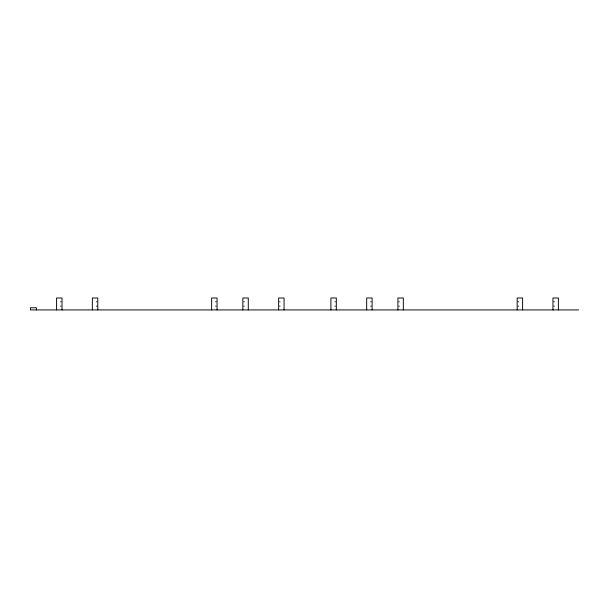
<?xml version="1.0" encoding="UTF-8"?>
<svg xmlns="http://www.w3.org/2000/svg" width="609" height="609" viewBox="0 0 609 609"><rect width="100%" height="100%" fill="white"/><g stroke="black" fill="none" stroke-linecap="round" stroke-linejoin="round"><path stroke-width="0.91" d="M60.58 301.79L61.037 301.79M96.367 301.79L96.816 301.79M215.632 301.79L216.088 301.79M243.821 301.79L244.278 301.79M279.607 301.79L280.064 301.79M334.904 301.79L335.361 301.79M370.683 301.79L371.14 301.79M398.872 301.79L399.329 301.79M518.145 301.79L518.602 301.79M553.924 301.79L554.38 301.79M60.58 306.129L61.037 306.129M96.367 306.129L96.816 306.129M215.632 306.129L216.088 306.129M243.821 306.129L244.278 306.129M279.607 306.129L280.064 306.129M334.904 306.129L335.361 306.129M370.683 306.129L371.14 306.129M398.872 306.129L399.329 306.129M518.145 306.129L518.602 306.129M553.924 306.129L554.38 306.129M578.55 309.92L30.45 309.92L30.45 307.751L36.411 307.751L36.411 309.92M558.384 309.92L558.384 297.991L552.964 297.991L552.964 309.92M522.598 309.92L522.598 297.991L517.178 297.991L517.178 309.92M403.333 309.92L403.333 297.991L397.913 297.991L397.913 309.92M372.107 309.92L372.107 297.991L366.687 297.991L366.687 309.92M336.32 309.92L336.32 297.991L330.9 297.991L330.9 309.92M284.06 309.92L284.06 297.991L278.64 297.991L278.64 309.92M248.282 309.92L248.282 297.991L242.862 297.991L242.862 309.92M217.055 309.92L217.055 297.991L211.635 297.991L211.635 309.92M97.783 309.92L97.783 297.991L92.362 297.991L92.362 309.92M62.004 309.92L62.004 297.991L56.584 297.991L56.584 309.92"/></g></svg>
